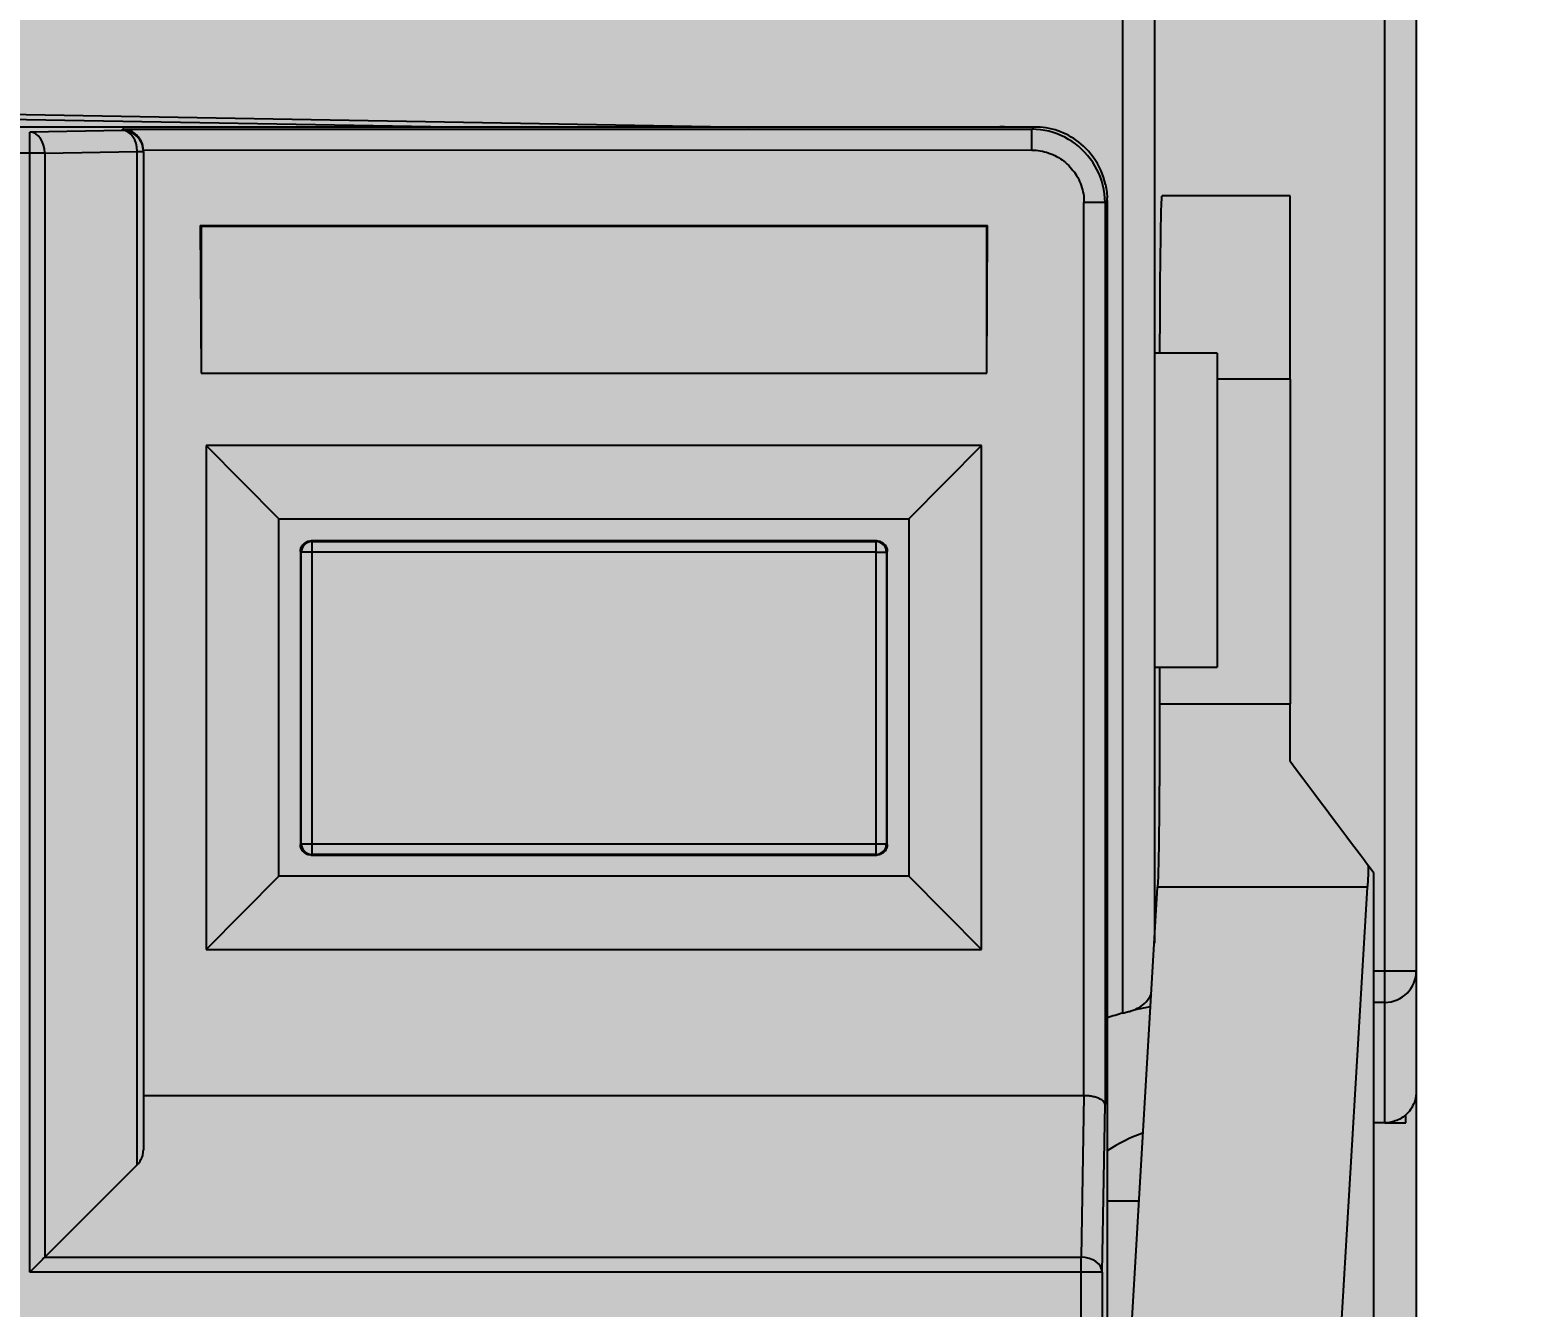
# Model space of a CAD drawing. Extents: x -20 to 1437, y -5898 to 436.
# Drawn here: x 955.61 to 969.89, y 77.55 to 89.74 of the extents above; entities that cross this region are included whole.
import ezdxf

# ---------------------------------------------------------------- set-up
doc = ezdxf.new("R2010")
doc.units = 0
doc.layers.add('MAIN-1', color=7, linetype='Continuous')
doc.layers.add('SYMS', color=7, linetype='Continuous')
doc.dimstyles.new('ISO-25', dxfattribs={"dimtxt": 2.5, "dimasz": 2.5, "dimexe": 1.25, "dimexo": 0.625, "dimtad": 1, "dimtxsty": 'Standard', "dimcen": 2.5, "dimadec": 0, "dimazin": 0, "dimtfac": 1, "dimtmove": 0, "dimatfit": 3, "dimfxl": 1, "dimarcsym": 0})

# ---------------------------------------------------------------- blocks, each defined once
blk = doc.blocks.new('*D43')
at = {"layer": 'Defpoints', "color": 0, "transparency": 16777216}
for p in [(1014.705, 432.767), (752.055, 274.435), (1014.705, -31.651)]:
    blk.add_point(p, dxfattribs=at)
at = {"layer": 'SYMS', "color": 0, "lineweight": -2, "transparency": 16777216}
for p, q in [((752.055, 275.06), (752.055, 434.017)), ((1014.705, -31.026), (1014.705, 434.017)), ((754.555, 432.767), (1012.205, 432.767))]:
    blk.add_line(p, q, dxfattribs=at)
at = {"layer": 'SYMS', "color": 0, "transparency": 16777216}
for points in [[(754.555, 433.183), (754.555, 432.35), (752.055, 432.767)], [(1012.205, 433.183), (1012.205, 432.35), (1014.705, 432.767)]]:
    blk.add_solid(points, dxfattribs=at)
at = {"layer": 'SYMS', "color": 0, "transparency": 16777216, "insert": (883.38, 434.85), "char_height": 2.5, "attachment_point": 5}
blk.add_mtext('262,65', dxfattribs=at)

msp = doc.modelspace()

# ---------------------------------------------------------------- hatches: boundary and pattern name
at = {"layer": 'SYMS', "true_color": 0x636466}
h = msp.add_hatch(color=251, dxfattribs=at)
h.dxf.hatch_style = 1
h.paths.add_polyline_path([(941.944, 38.159), (968.844, 38.159), (968.844, 117.159), (941.944, 117.159)])

# ---------------------------------------------------------------- linework, layer by layer
at = {"layer": 'MAIN-1'}
for p, q in [((968.844, 96.059), (968.844, 80.759)), ((966.044, 80.357), (966.044, 95.759)), ((966.344, 95.759), (966.344, 81.025)), ((968.544, 80.759), (968.544, 95.759)), ((955.394, 88.94), (962.469, 88.817)), ((959.622, 88.817), (955.394, 88.89)), ((965.194, 88.817), (955.394, 88.816)), ((956.494, 88.784), (955.611, 88.768)), ((955.611, 88.568), (955.611, 88.768)), ((956.494, 88.784), (956.494, 88.796)), ((956.494, 88.796), (965.173, 88.796)), ((956.507, 88.796), (956.494, 88.796)), ((956.519, 88.794), (956.507, 88.796)), ((956.532, 88.792), (956.519, 88.794)), ((956.544, 88.789), (956.532, 88.792)), ((956.556, 88.785), (956.544, 88.789)), ((956.567, 88.781), (956.556, 88.785)), ((956.578, 88.776), (956.567, 88.781)), ((956.589, 88.77), (956.578, 88.776)), ((956.599, 88.764), (956.589, 88.77)), ((956.609, 88.758), (956.599, 88.764)), ((956.618, 88.75), (956.609, 88.758)), ((956.627, 88.743), (956.618, 88.75)), ((956.636, 88.734), (956.627, 88.743)), ((956.644, 88.725), (956.636, 88.734)), ((956.652, 88.716), (956.644, 88.725)), ((956.658, 88.707), (956.652, 88.716)), ((956.665, 88.697), (956.658, 88.707)), ((956.671, 88.686), (956.665, 88.697)), ((956.676, 88.675), (956.671, 88.686)), ((962.348, 88.819), (964.869, 88.819)), ((965.194, 88.817), (965.173, 88.796)), ((965.173, 88.596), (965.173, 88.796)), ((965.215, 88.795), (965.173, 88.796)), ((965.224, 88.817), (965.194, 88.817)), ((965.256, 88.791), (965.215, 88.795)), ((965.254, 88.815), (965.224, 88.817)), ((965.283, 88.812), (965.254, 88.815)), ((965.297, 88.785), (965.256, 88.791)), ((965.312, 88.808), (965.283, 88.812)), ((965.337, 88.776), (965.297, 88.785)), ((965.341, 88.803), (965.312, 88.808)), ((965.377, 88.765), (965.337, 88.776)), ((965.368, 88.797), (965.341, 88.803)), ((965.396, 88.789), (965.368, 88.797)), ((965.415, 88.752), (965.377, 88.765)), ((965.423, 88.781), (965.396, 88.789)), ((965.452, 88.736), (965.415, 88.752)), ((965.449, 88.771), (965.423, 88.781)), ((965.475, 88.76), (965.449, 88.771)), ((965.489, 88.719), (965.452, 88.736)), ((965.501, 88.748), (965.475, 88.76)), ((965.524, 88.699), (965.489, 88.719)), ((965.526, 88.735), (965.501, 88.748)), ((965.558, 88.678), (965.524, 88.699)), ((965.551, 88.721), (965.526, 88.735)), ((965.575, 88.706), (965.551, 88.721)), ((965.599, 88.689), (965.575, 88.706)), ((965.622, 88.672), (965.599, 88.689)), ((955.611, 88.568), (945.642, 88.568)), ((955.611, 77.884), (955.611, 88.568)), ((955.752, 88.568), (955.611, 88.568)), ((955.752, 88.568), (956.635, 88.584)), ((955.752, 88.568), (955.752, 78.026)), ((956.635, 88.584), (956.694, 88.584)), ((956.635, 78.909), (956.635, 88.584)), ((956.681, 88.664), (956.676, 88.675)), ((956.684, 88.653), (956.681, 88.664)), ((956.688, 88.641), (956.684, 88.653)), ((956.69, 88.629), (956.688, 88.641)), ((956.692, 88.618), (956.69, 88.629)), ((956.693, 88.606), (956.692, 88.618)), ((956.694, 88.594), (956.693, 88.606)), ((965.173, 88.596), (956.694, 88.594)), ((956.694, 88.584), (956.694, 88.594)), ((956.694, 88.584), (956.694, 79.05)), ((965.173, 88.596), (965.193, 88.596)), ((965.193, 88.596), (965.214, 88.595)), ((965.214, 88.595), (965.234, 88.593)), ((965.234, 88.593), (965.254, 88.59)), ((965.254, 88.59), (965.275, 88.586)), ((965.275, 88.586), (965.295, 88.581)), ((965.295, 88.581), (965.315, 88.576)), ((965.315, 88.576), (965.335, 88.569)), ((965.335, 88.569), (965.354, 88.562)), ((965.354, 88.562), (965.374, 88.554)), ((965.374, 88.554), (965.393, 88.545)), ((965.393, 88.545), (965.411, 88.535)), ((965.59, 88.655), (965.558, 88.678)), ((965.622, 88.63), (965.59, 88.655)), ((965.645, 88.653), (965.622, 88.672)), ((965.651, 88.603), (965.622, 88.63)), ((965.667, 88.633), (965.645, 88.653)), ((965.68, 88.575), (965.651, 88.603)), ((965.689, 88.612), (965.667, 88.633)), ((965.706, 88.545), (965.68, 88.575)), ((965.714, 88.585), (965.689, 88.612)), ((965.731, 88.514), (965.706, 88.545)), ((965.738, 88.558), (965.714, 88.585)), ((965.76, 88.529), (965.738, 88.558)), ((965.411, 88.535), (965.43, 88.525)), ((965.43, 88.525), (965.447, 88.514)), ((965.447, 88.514), (965.464, 88.503)), ((965.464, 88.503), (965.48, 88.491)), ((965.48, 88.491), (965.496, 88.478)), ((965.496, 88.478), (965.511, 88.464)), ((965.511, 88.464), (965.526, 88.45)), ((965.526, 88.45), (965.541, 88.435)), ((965.541, 88.435), (965.554, 88.419)), ((965.554, 88.419), (965.567, 88.403)), ((965.567, 88.403), (965.58, 88.387)), ((965.755, 88.481), (965.731, 88.514)), ((965.776, 88.447), (965.755, 88.481)), ((965.781, 88.499), (965.76, 88.529)), ((965.795, 88.412), (965.776, 88.447)), ((965.8, 88.469), (965.781, 88.499)), ((965.813, 88.376), (965.795, 88.412)), ((965.817, 88.437), (965.8, 88.469)), ((965.832, 88.405), (965.817, 88.437)), ((965.846, 88.372), (965.832, 88.405)), ((965.58, 88.387), (965.591, 88.37)), ((965.591, 88.37), (965.602, 88.353)), ((965.602, 88.353), (965.612, 88.335)), ((965.612, 88.335), (965.622, 88.316)), ((965.622, 88.316), (965.63, 88.297)), ((965.63, 88.297), (965.638, 88.278)), ((965.638, 88.278), (965.646, 88.258)), ((965.646, 88.258), (965.652, 88.238)), ((965.828, 88.338), (965.813, 88.376)), ((965.842, 88.3), (965.828, 88.338)), ((965.853, 88.261), (965.842, 88.3)), ((965.858, 88.338), (965.846, 88.372)), ((965.861, 88.221), (965.853, 88.261)), ((965.869, 88.303), (965.858, 88.338)), ((965.878, 88.267), (965.869, 88.303)), ((965.878, 88.267), (965.881, 88.249)), ((965.652, 88.238), (965.658, 88.218)), ((965.658, 88.218), (965.662, 88.198)), ((965.662, 88.198), (965.666, 88.178)), ((965.666, 88.178), (965.669, 88.158)), ((965.669, 88.158), (965.671, 88.138)), ((965.671, 88.138), (965.672, 88.117)), ((965.672, 88.117), (965.672, 88.097)), ((965.868, 88.18), (965.861, 88.221)), ((965.871, 88.138), (965.868, 88.18)), ((965.873, 88.096), (965.871, 88.138)), ((965.873, 88.096), (965.894, 88.117)), ((965.881, 88.249), (965.884, 88.232)), ((965.884, 88.232), (965.887, 88.214)), ((965.887, 88.214), (965.889, 88.196)), ((965.889, 88.196), (965.891, 88.178)), ((965.891, 88.178), (965.893, 88.159)), ((965.893, 88.159), (965.894, 88.141)), ((965.894, 88.139), (965.894, 88.141)), ((965.894, 88.137), (965.894, 88.139)), ((965.894, 88.135), (965.894, 88.137)), ((965.894, 88.133), (965.894, 88.135)), ((965.894, 88.132), (965.894, 88.133)), ((965.894, 88.13), (965.894, 88.132)), ((965.894, 88.129), (965.894, 88.13)), ((965.894, 88.128), (965.894, 88.129)), ((965.894, 88.127), (965.894, 88.128)), ((965.894, 88.126), (965.894, 88.127)), ((965.894, 88.125), (965.894, 88.126)), ((965.894, 88.124), (965.894, 88.125)), ((965.894, 88.123), (965.894, 88.124)), ((965.894, 88.122), (965.894, 88.123)), ((965.894, 88.121), (965.894, 88.122)), ((965.894, 88.12), (965.894, 88.121)), ((965.894, 88.118), (965.894, 88.12)), ((965.894, 88.117), (965.894, 88.118)), ((965.894, 88.117), (965.894, 73.425)), ((966.412, 88.097), (966.414, 88.124)), ((966.414, 88.124), (966.415, 88.144)), ((966.415, 88.144), (966.416, 88.157)), ((966.416, 88.157), (966.418, 88.161)), ((967.639, 88.161), (966.418, 88.161)), ((967.639, 86.411), (967.639, 88.161)), ((965.683, 88.097), (965.672, 88.097)), ((965.672, 79.567), (965.672, 88.097)), ((965.694, 88.097), (965.683, 88.097)), ((965.705, 88.097), (965.694, 88.097)), ((965.715, 88.096), (965.705, 88.097)), ((965.726, 88.096), (965.715, 88.096)), ((965.737, 88.096), (965.726, 88.096)), ((965.748, 88.096), (965.737, 88.096)), ((965.759, 88.096), (965.748, 88.096)), ((965.769, 88.096), (965.759, 88.096)), ((965.78, 88.096), (965.769, 88.096)), ((965.79, 88.096), (965.78, 88.096)), ((965.799, 88.096), (965.79, 88.096)), ((965.808, 88.096), (965.799, 88.096)), ((965.817, 88.096), (965.808, 88.096)), ((965.825, 88.096), (965.817, 88.096)), ((965.833, 88.096), (965.825, 88.096)), ((965.84, 88.096), (965.833, 88.096)), ((965.846, 88.096), (965.84, 88.096)), ((965.852, 88.096), (965.846, 88.096)), ((965.857, 88.096), (965.852, 88.096)), ((965.861, 88.096), (965.857, 88.096)), ((965.864, 88.096), (965.861, 88.096)), ((965.867, 88.096), (965.864, 88.096)), ((965.87, 88.096), (965.867, 88.096)), ((965.871, 88.096), (965.87, 88.096)), ((965.872, 88.096), (965.871, 88.096)), ((965.873, 88.096), (965.872, 88.096)), ((965.873, 88.096), (965.873, 79.484)), ((966.408, 87.935), (966.409, 87.983)), ((966.409, 87.983), (966.41, 88.026)), ((966.41, 88.026), (966.411, 88.064)), ((966.411, 88.064), (966.412, 88.097)), ((957.235, 87.876), (957.244, 86.467)), ((957.235, 87.876), (964.752, 87.876)), ((957.244, 87.867), (957.235, 87.876)), ((964.744, 87.867), (957.244, 87.867)), ((957.244, 87.867), (957.244, 86.467)), ((964.744, 86.467), (964.752, 87.876)), ((964.744, 87.867), (964.752, 87.876)), ((964.744, 86.467), (964.744, 87.867)), ((966.405, 87.826), (966.406, 87.883)), ((966.406, 87.883), (966.408, 87.935)), ((966.403, 87.63), (966.404, 87.7)), ((966.404, 87.7), (966.405, 87.765)), ((966.405, 87.765), (966.405, 87.826)), ((966.401, 87.478), (966.402, 87.556)), ((966.402, 87.556), (966.403, 87.63)), ((966.4, 87.395), (966.401, 87.478)), ((966.399, 87.215), (966.4, 87.307)), ((966.4, 87.307), (966.4, 87.395)), ((966.398, 87.117), (966.399, 87.215)), ((966.398, 87.014), (966.398, 87.117)), ((966.398, 86.903), (966.398, 87.014)), ((966.397, 86.785), (966.398, 86.903)), ((966.397, 86.659), (966.397, 86.785)), ((966.944, 86.659), (966.344, 86.659)), ((966.944, 86.659), (966.944, 83.659)), ((957.244, 86.467), (964.744, 86.467)), ((967.639, 86.411), (966.944, 86.411)), ((967.639, 86.411), (967.639, 83.309)), ((964.694, 85.775), (957.294, 85.775)), ((957.294, 85.775), (957.294, 80.963)), ((957.988, 85.075), (957.294, 85.775)), ((964.694, 85.775), (964, 85.075)), ((964.694, 80.963), (964.694, 85.775)), ((957.988, 85.075), (964, 85.075)), ((957.988, 81.663), (957.988, 85.075)), ((964, 85.075), (964, 81.663)), ((958.215, 84.826), (958.218, 84.83)), ((958.218, 84.83), (958.221, 84.834)), ((958.221, 84.834), (958.225, 84.838)), ((958.225, 84.838), (958.229, 84.841)), ((958.229, 84.841), (958.233, 84.844)), ((958.233, 84.844), (958.237, 84.847)), ((958.237, 84.847), (958.241, 84.85)), ((958.241, 84.85), (958.245, 84.853)), ((958.245, 84.853), (958.249, 84.855)), ((958.249, 84.855), (958.254, 84.857)), ((958.254, 84.857), (958.258, 84.859)), ((958.258, 84.859), (958.263, 84.861)), ((958.263, 84.861), (958.268, 84.862)), ((958.268, 84.862), (958.273, 84.863)), ((958.273, 84.863), (958.278, 84.864)), ((958.278, 84.864), (958.283, 84.865)), ((958.283, 84.865), (958.288, 84.865)), ((958.288, 84.865), (958.294, 84.865)), ((963.694, 84.865), (958.294, 84.865)), ((958.301, 84.858), (958.294, 84.865)), ((958.301, 84.858), (963.687, 84.858)), ((958.301, 84.858), (958.301, 84.758)), ((963.687, 84.858), (963.694, 84.865)), ((963.687, 84.758), (963.687, 84.858)), ((963.694, 84.865), (963.699, 84.865)), ((963.699, 84.865), (963.704, 84.865)), ((963.704, 84.865), (963.71, 84.864)), ((963.71, 84.864), (963.715, 84.863)), ((963.715, 84.863), (963.719, 84.862)), ((963.719, 84.862), (963.724, 84.861)), ((963.724, 84.861), (963.729, 84.859)), ((963.729, 84.859), (963.733, 84.857)), ((963.733, 84.857), (963.738, 84.855)), ((963.738, 84.855), (963.742, 84.853)), ((963.742, 84.853), (963.746, 84.85)), ((963.746, 84.85), (963.751, 84.847)), ((963.751, 84.847), (963.755, 84.844)), ((963.755, 84.844), (963.759, 84.841)), ((963.759, 84.841), (963.762, 84.838)), ((963.762, 84.838), (963.766, 84.834)), ((963.766, 84.834), (963.769, 84.83)), ((963.769, 84.83), (963.773, 84.826)), ((958.194, 84.776), (958.195, 84.781)), ((958.194, 84.771), (958.194, 84.776)), ((958.194, 84.765), (958.194, 84.771)), ((958.194, 84.765), (958.194, 81.965)), ((958.201, 84.758), (958.194, 84.765)), ((958.195, 84.781), (958.196, 84.786)), ((958.196, 84.786), (958.197, 84.791)), ((958.197, 84.791), (958.198, 84.796)), ((958.198, 84.796), (958.2, 84.801)), ((958.2, 84.801), (958.202, 84.805)), ((958.201, 84.758), (958.201, 84.758)), ((958.201, 81.972), (958.201, 84.758)), ((958.301, 84.758), (958.201, 84.758)), ((958.202, 84.805), (958.204, 84.81)), ((958.204, 84.81), (958.206, 84.814)), ((958.206, 84.814), (958.209, 84.818)), ((958.209, 84.818), (958.212, 84.822)), ((958.212, 84.822), (958.215, 84.826)), ((963.687, 84.758), (958.301, 84.758)), ((958.301, 84.758), (958.301, 81.972)), ((963.687, 84.758), (963.787, 84.758)), ((963.687, 81.972), (963.687, 84.758)), ((963.773, 84.826), (963.776, 84.822)), ((963.776, 84.822), (963.779, 84.818)), ((963.779, 84.818), (963.781, 84.814)), ((963.781, 84.814), (963.783, 84.81)), ((963.783, 84.81), (963.786, 84.805)), ((963.786, 84.805), (963.787, 84.801)), ((963.787, 84.801), (963.789, 84.796)), ((963.787, 84.758), (963.794, 84.765)), ((963.787, 84.758), (963.787, 81.972)), ((963.789, 84.796), (963.79, 84.791)), ((963.79, 84.791), (963.792, 84.786)), ((963.792, 84.786), (963.793, 84.781)), ((963.793, 84.781), (963.793, 84.776)), ((963.793, 84.776), (963.794, 84.771)), ((963.794, 84.771), (963.794, 84.765)), ((963.794, 81.965), (963.794, 84.765)), ((966.344, 83.659), (966.944, 83.659)), ((966.397, 83.309), (966.397, 83.659)), ((966.397, 83.183), (966.397, 83.309)), ((966.397, 83.309), (967.639, 83.309)), ((967.639, 82.761), (967.639, 83.309)), ((966.396, 83.065), (966.397, 83.183)), ((966.396, 82.955), (966.396, 83.065)), ((966.396, 82.85), (966.396, 82.955)), ((966.396, 82.751), (966.396, 82.85)), ((966.395, 82.657), (966.396, 82.751)), ((967.639, 82.761), (967.701, 82.679)), ((966.394, 82.481), (966.395, 82.567)), ((966.395, 82.567), (966.395, 82.657)), ((967.701, 82.679), (967.76, 82.6)), ((967.76, 82.6), (967.818, 82.523)), ((966.394, 82.398), (966.394, 82.481)), ((967.818, 82.523), (967.874, 82.447)), ((967.874, 82.447), (967.929, 82.374)), ((966.392, 82.244), (966.393, 82.32)), ((966.393, 82.32), (966.394, 82.398)), ((967.929, 82.374), (967.983, 82.303)), ((967.983, 82.303), (968.034, 82.234)), ((966.391, 82.104), (966.392, 82.173)), ((966.392, 82.173), (966.392, 82.244)), ((968.034, 82.234), (968.085, 82.167)), ((968.085, 82.167), (968.133, 82.102)), ((958.201, 81.972), (958.194, 81.965)), ((958.201, 81.972), (958.301, 81.972)), ((958.301, 81.972), (963.687, 81.972)), ((958.301, 81.972), (958.301, 81.872)), ((963.687, 81.972), (963.787, 81.972)), ((963.687, 81.872), (963.687, 81.972)), ((963.787, 81.972), (963.794, 81.965)), ((966.388, 81.92), (966.389, 81.978)), ((966.389, 81.978), (966.39, 82.04)), ((966.39, 82.04), (966.391, 82.104)), ((968.133, 82.102), (968.18, 82.04)), ((968.18, 82.04), (968.225, 81.98)), ((968.225, 81.98), (968.269, 81.922)), ((958.194, 81.958), (958.194, 81.965)), ((958.194, 81.951), (958.194, 81.958)), ((958.195, 81.945), (958.194, 81.951)), ((958.197, 81.939), (958.195, 81.945)), ((958.198, 81.933), (958.197, 81.939)), ((958.2, 81.928), (958.198, 81.933)), ((958.203, 81.922), (958.2, 81.928)), ((958.205, 81.918), (958.203, 81.922)), ((958.208, 81.913), (958.205, 81.918)), ((958.211, 81.909), (958.208, 81.913)), ((958.214, 81.904), (958.211, 81.909)), ((958.218, 81.9), (958.214, 81.904)), ((958.221, 81.896), (958.218, 81.9)), ((958.225, 81.893), (958.221, 81.896)), ((958.229, 81.889), (958.225, 81.893)), ((958.233, 81.886), (958.229, 81.889)), ((958.237, 81.883), (958.233, 81.886)), ((958.241, 81.88), (958.237, 81.883)), ((958.246, 81.877), (958.241, 81.88)), ((958.251, 81.874), (958.246, 81.877)), ((958.256, 81.872), (958.251, 81.874)), ((958.261, 81.87), (958.256, 81.872)), ((958.267, 81.868), (958.261, 81.87)), ((958.273, 81.867), (958.267, 81.868)), ((958.28, 81.866), (958.273, 81.867)), ((958.286, 81.866), (958.28, 81.866)), ((958.294, 81.865), (958.286, 81.866)), ((958.301, 81.872), (958.294, 81.865)), ((958.294, 81.865), (963.694, 81.865)), ((963.687, 81.872), (958.301, 81.872)), ((963.687, 81.872), (963.694, 81.865)), ((963.699, 81.865), (963.694, 81.865)), ((963.704, 81.866), (963.699, 81.865)), ((963.71, 81.866), (963.704, 81.866)), ((963.715, 81.867), (963.71, 81.866)), ((963.719, 81.869), (963.715, 81.867)), ((963.724, 81.87), (963.719, 81.869)), ((963.729, 81.872), (963.724, 81.87)), ((963.733, 81.873), (963.729, 81.872)), ((963.738, 81.876), (963.733, 81.873)), ((963.742, 81.878), (963.738, 81.876)), ((963.746, 81.88), (963.742, 81.878)), ((963.751, 81.883), (963.746, 81.88)), ((963.755, 81.886), (963.751, 81.883)), ((963.759, 81.89), (963.755, 81.886)), ((963.762, 81.893), (963.759, 81.89)), ((963.766, 81.897), (963.762, 81.893)), ((963.769, 81.9), (963.766, 81.897)), ((963.773, 81.904), (963.769, 81.9)), ((963.776, 81.908), (963.773, 81.904)), ((963.779, 81.913), (963.776, 81.908)), ((963.781, 81.917), (963.779, 81.913)), ((963.783, 81.921), (963.781, 81.917)), ((963.786, 81.926), (963.783, 81.921)), ((963.787, 81.93), (963.786, 81.926)), ((963.789, 81.935), (963.787, 81.93)), ((963.79, 81.94), (963.789, 81.935)), ((963.792, 81.944), (963.79, 81.94)), ((963.793, 81.949), (963.792, 81.944)), ((963.794, 81.96), (963.793, 81.955)), ((963.793, 81.955), (963.793, 81.949)), ((963.794, 81.965), (963.794, 81.96)), ((966.386, 81.815), (966.387, 81.866)), ((966.387, 81.866), (966.388, 81.92)), ((968.269, 81.922), (968.31, 81.867)), ((968.31, 81.867), (968.349, 81.815)), ((966.383, 81.684), (966.384, 81.724)), ((966.384, 81.724), (966.385, 81.768)), ((966.385, 81.768), (966.386, 81.815)), ((968.349, 81.815), (968.386, 81.766)), ((968.384, 81.698), (968.383, 81.669)), ((968.385, 81.73), (968.384, 81.698)), ((968.386, 81.766), (968.385, 81.73)), ((968.44, 81.694), (968.386, 81.766)), ((968.44, 71.163), (968.44, 81.694)), ((957.988, 81.663), (957.294, 80.963)), ((964, 81.663), (957.988, 81.663)), ((964, 81.663), (964.694, 80.963)), ((965.794, 71.746), (966.375, 81.559)), ((966.375, 81.559), (966.377, 81.563)), ((968.375, 81.559), (966.375, 81.559)), ((966.377, 81.563), (966.378, 81.575)), ((966.378, 81.575), (966.38, 81.593)), ((966.38, 81.593), (966.381, 81.618)), ((966.381, 81.618), (966.382, 81.649)), ((966.382, 81.649), (966.383, 81.684)), ((968.375, 81.559), (967.794, 71.741)), ((968.376, 81.561), (968.375, 81.559)), ((968.377, 81.566), (968.376, 81.561)), ((968.378, 81.574), (968.377, 81.566)), ((968.379, 81.586), (968.378, 81.574)), ((968.38, 81.602), (968.379, 81.586)), ((968.381, 81.621), (968.38, 81.602)), ((968.382, 81.643), (968.381, 81.621)), ((968.383, 81.669), (968.382, 81.643)), ((957.294, 80.963), (964.694, 80.963)), ((968.44, 80.759), (968.544, 80.759)), ((968.544, 80.759), (968.844, 80.759)), ((968.544, 80.459), (968.544, 80.759)), ((968.844, 80.759), (968.844, 79.609)), ((966.167, 80.393), (966.184, 80.402)), ((966.184, 80.402), (966.201, 80.411)), ((966.201, 80.411), (966.217, 80.422)), ((966.217, 80.422), (966.233, 80.434)), ((966.233, 80.434), (966.249, 80.448)), ((966.249, 80.448), (966.264, 80.463)), ((966.264, 80.463), (966.278, 80.48)), ((966.278, 80.48), (966.291, 80.498)), ((966.291, 80.498), (966.304, 80.518)), ((966.304, 80.518), (966.315, 80.539)), ((968.544, 80.459), (968.44, 80.459)), ((968.544, 79.309), (968.544, 80.459)), ((966.044, 80.357), (966.054, 80.36)), ((966.054, 80.36), (966.065, 80.362)), ((966.065, 80.362), (966.075, 80.365)), ((966.075, 80.365), (966.086, 80.368)), ((966.086, 80.368), (966.096, 80.371)), ((966.096, 80.371), (966.106, 80.373)), ((966.106, 80.373), (966.116, 80.376)), ((966.116, 80.376), (966.133, 80.381)), ((966.133, 80.381), (966.15, 80.386)), ((966.15, 80.386), (966.167, 80.393)), ((965.672, 79.567), (956.694, 79.567)), ((965.672, 79.567), (965.645, 78.026)), ((965.684, 79.567), (965.672, 79.567)), ((965.695, 79.566), (965.684, 79.567)), ((965.706, 79.566), (965.695, 79.566)), ((965.718, 79.565), (965.706, 79.566)), ((965.729, 79.563), (965.718, 79.565)), ((965.74, 79.562), (965.729, 79.563)), ((965.751, 79.56), (965.74, 79.562)), ((965.761, 79.558), (965.751, 79.56)), ((965.772, 79.556), (965.761, 79.558)), ((965.782, 79.553), (965.772, 79.556)), ((965.791, 79.55), (965.782, 79.553)), ((965.801, 79.547), (965.791, 79.55)), ((965.81, 79.544), (965.801, 79.547)), ((968.837, 79.546), (968.832, 79.526)), ((968.841, 79.567), (968.837, 79.546)), ((968.843, 79.588), (968.841, 79.567)), ((968.844, 79.609), (968.843, 79.588)), ((965.818, 79.54), (965.81, 79.544)), ((965.826, 79.536), (965.818, 79.54)), ((965.834, 79.532), (965.826, 79.536)), ((965.841, 79.528), (965.834, 79.532)), ((965.847, 79.524), (965.841, 79.528)), ((965.845, 77.884), (965.873, 79.484)), ((965.853, 79.519), (965.847, 79.524)), ((965.858, 79.515), (965.853, 79.519)), ((965.862, 79.51), (965.858, 79.515)), ((965.866, 79.505), (965.862, 79.51)), ((965.869, 79.5), (965.866, 79.505)), ((965.871, 79.495), (965.869, 79.5)), ((965.872, 79.49), (965.871, 79.495)), ((965.873, 79.484), (965.872, 79.49)), ((968.766, 79.407), (968.753, 79.394)), ((968.778, 79.421), (968.766, 79.407)), ((968.789, 79.436), (968.778, 79.421)), ((968.8, 79.453), (968.789, 79.436)), ((968.809, 79.47), (968.8, 79.453)), ((968.818, 79.488), (968.809, 79.47)), ((968.826, 79.507), (968.818, 79.488)), ((968.832, 79.526), (968.826, 79.507)), ((968.544, 79.309), (968.44, 79.309)), ((968.558, 79.309), (968.544, 79.309)), ((968.544, 79.309), (968.744, 79.309)), ((968.572, 79.31), (968.558, 79.309)), ((968.587, 79.312), (968.572, 79.31)), ((968.601, 79.314), (968.587, 79.312)), ((968.615, 79.318), (968.601, 79.314)), ((968.629, 79.321), (968.615, 79.318)), ((968.643, 79.326), (968.629, 79.321)), ((968.658, 79.331), (968.643, 79.326)), ((968.672, 79.338), (968.658, 79.331)), ((968.686, 79.345), (968.672, 79.338)), ((968.7, 79.353), (968.686, 79.345)), ((968.714, 79.362), (968.7, 79.353)), ((968.727, 79.372), (968.714, 79.362)), ((968.74, 79.382), (968.727, 79.372)), ((968.753, 79.394), (968.74, 79.382)), ((968.744, 79.309), (968.744, 79.385)), ((956.677, 78.969), (956.683, 78.982)), ((956.683, 78.982), (956.687, 78.995)), ((956.687, 78.995), (956.69, 79.009)), ((956.69, 79.009), (956.692, 79.022)), ((956.692, 79.022), (956.693, 79.036)), ((956.693, 79.036), (956.694, 79.05)), ((955.752, 78.026), (956.635, 78.909)), ((956.635, 78.909), (956.646, 78.92)), ((956.646, 78.92), (956.656, 78.932)), ((956.656, 78.932), (956.664, 78.944)), ((956.664, 78.944), (956.671, 78.957)), ((956.671, 78.957), (956.677, 78.969)), ((966.198, 78.559), (965.894, 78.559)), ((955.708, 77.981), (955.695, 77.969)), ((955.72, 77.993), (955.708, 77.981)), ((955.731, 78.005), (955.72, 77.993)), ((955.742, 78.016), (955.731, 78.005)), ((955.752, 78.026), (955.742, 78.016)), ((955.752, 78.026), (965.645, 78.026)), ((965.645, 77.884), (965.645, 78.026)), ((955.626, 77.899), (955.611, 77.884)), ((965.645, 77.884), (955.611, 77.884)), ((955.641, 77.914), (955.626, 77.899)), ((955.655, 77.928), (955.641, 77.914)), ((955.669, 77.942), (955.655, 77.928)), ((955.682, 77.956), (955.669, 77.942)), ((955.695, 77.969), (955.682, 77.956)), ((965.645, 71.746), (965.645, 77.884)), ((965.845, 77.884), (965.645, 77.884)), ((965.845, 77.884), (965.845, 72.598))]:
    msp.add_line(p, q, dxfattribs=at)
for centre, radius, start, end in [((964.869, 87.819), 1, 86.5214, 90), ((968.544, 80.759), 0.3, 270, 0), ((966.794, 77.659), 2.8, 99.9967, 104.0008), ((966.794, 77.659), 2.8, 105.537, 108.7494), ((966.794, 77.659), 1.65, 109.7428, 123.0557)]:
    msp.add_arc(centre, radius, start, end, dxfattribs=at)
for centre, major_axis, ratio, start_param, end_param in [((955.611, 88.568), (0.003, -0.2), 0.707053, 1.558455, 3.116911), ((956.494, 88.584), (0.2, 0), 0.999848, 0, 1.570796), ((956.494, 88.584), (-0.003, 0.2), 0.707053, -1.583137, -0.024682), ((958.301, 84.758), (0.0707, 0.0707), 0.999695, 1.570796, 2.355281), ((958.301, 84.758), (0.0707, 0.0707), 0.999695, 0.785538, 1.570796), ((963.687, 84.758), (0.0707, -0.0707), 0.999695, 0.785549, 2.356137), ((958.301, 81.972), (-0.0707, 0.0707), 0.999695, 0.78555, 2.356137), ((963.687, 81.972), (-0.0707, -0.0707), 0.999695, 0.785433, 2.356042), ((965.645, 77.884), (0.2, -0.003), 0.707053, 0.024682, 1.583137)]:
    msp.add_ellipse(centre, major_axis=major_axis, ratio=ratio, start_param=start_param, end_param=end_param, dxfattribs=at)
at = {"layer": 'SYMS'}
msp.add_lwpolyline([(941.944, 117.159), (968.844, 117.159), (968.844, 38.159), (941.944, 38.159)], close=True, dxfattribs=at)

# ---------------------------------------------------------------- dimensions: what is measured, and where the dimension line sits
dim = msp.add_linear_dim(base=(1014.705, 432.767), p1=(752.055, 274.435), p2=(1014.705, -31.651), dimstyle='ISO-25', dxfattribs=at)
dim.commit()
dim.dimension.update_dxf_attribs({"geometry": '*D43', "text_midpoint": (883.38, 434.85)})

doc.saveas('drawing.dxf')
